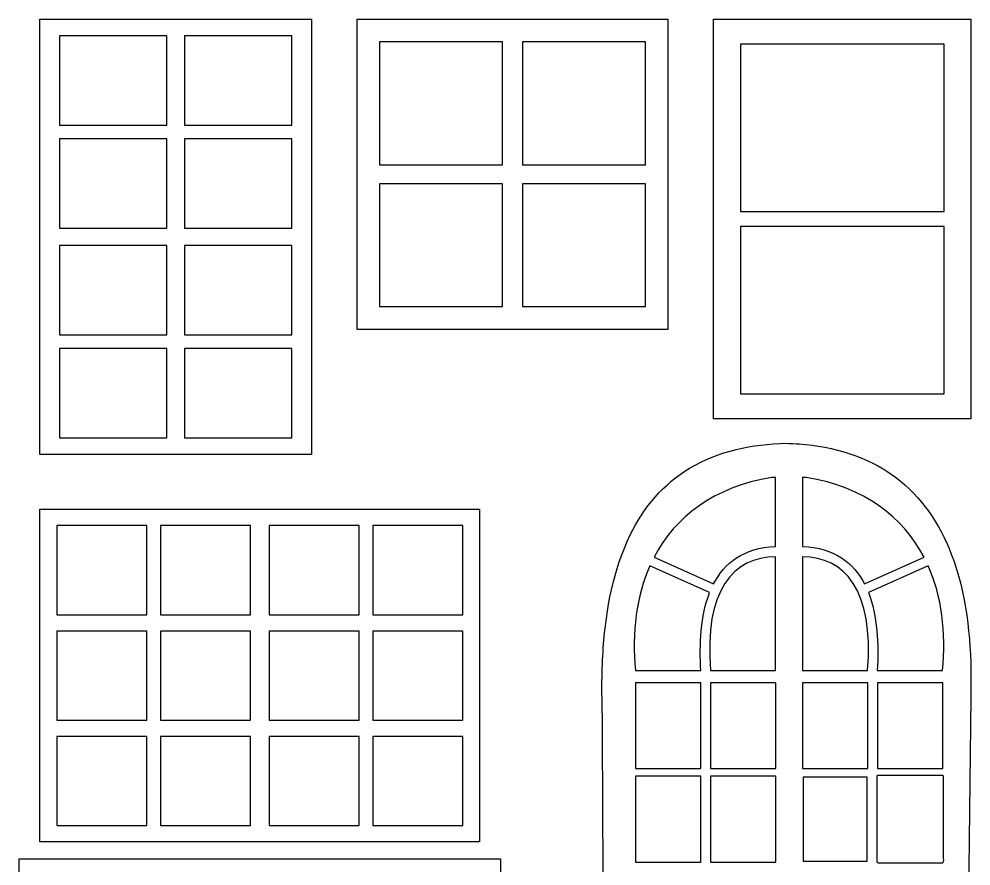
# Model space of a CAD drawing. Header units: centimetres. Extents: x -9.1 to 8.7, y -13.2 to 12.4.
# Drawn here: x -9.12 to 8.25, y -3.07 to 12.39 of the extents above; entities that cross this region are included whole.
import ezdxf

# ---------------------------------------------------------------- set-up
doc = ezdxf.new("R2010")
doc.units = ezdxf.units.CM
doc.header["$MEASUREMENT"] = 0
doc.layers.add('Layer 1', color=7, linetype='Continuous')

msp = doc.modelspace()

# ---------------------------------------------------------------- linework, layer by layer
at = {"layer": 'Layer 1'}
for points, knots in [([(-8.74325, 12.38612), (-8.74325, 12.38612), (-8.74325, 8.55933), (-8.74325, 8.55933), (-8.74325, 8.55933), (-8.74325, 8.55933), (-8.74325, 8.26489), (-8.74325, 8.26489), (-8.74325, 8.26489), (-8.74325, 8.26489), (-8.74325, 4.4381), (-8.74325, 4.4381), (-8.74325, 4.4381), (-8.74325, 4.4381), (-3.7903, 4.4381), (-3.7903, 4.4381), (-3.7903, 4.4381), (-3.7903, 4.4381), (-3.7903, 8.26489), (-3.7903, 8.26489), (-3.7903, 8.26489), (-3.7903, 8.26489), (-3.7903, 8.55933), (-3.7903, 8.55933), (-3.7903, 8.55933), (-3.7903, 8.55933), (-3.7903, 12.38612), (-3.7903, 12.38612), (-3.7903, 12.38612), (-3.7903, 12.38612), (-8.74325, 12.38612), (-8.74325, 12.38612)], [0, 0, 0, 0, 0.11111111, 0.11111111, 0.11111111, 0.11111111, 0.22222222, 0.22222222, 0.22222222, 0.22222222, 0.33333333, 0.33333333, 0.33333333, 0.33333333, 0.44444444, 0.44444444, 0.44444444, 0.44444444, 0.55555556, 0.55555556, 0.55555556, 0.55555556, 0.66666667, 0.66666667, 0.66666667, 0.66666667, 0.77777778, 0.77777778, 0.77777778, 0.77777778, 1, 1, 1, 1]), ([(-2.95418, 12.38612), (-2.95418, 12.38612), (-2.95418, 6.71893), (-2.95418, 6.71893), (-2.95418, 6.71893), (-2.95418, 6.71893), (2.71301, 6.71893), (2.71301, 6.71893), (2.71301, 6.71893), (2.71301, 6.71893), (2.71301, 12.38612), (2.71301, 12.38612), (2.71301, 12.38612), (2.71301, 12.38612), (-2.95418, 12.38612), (-2.95418, 12.38612)], [0, 0, 0, 0, 0.2, 0.2, 0.2, 0.2, 0.4, 0.4, 0.4, 0.4, 0.6, 0.6, 0.6, 0.6, 1, 1, 1, 1]), ([(3.54913, 12.38612), (3.54913, 12.38612), (3.54913, 12.18768), (3.54913, 12.18768), (3.54913, 12.18768), (3.54913, 12.18768), (3.54913, 8.86551), (3.54913, 8.86551), (3.54913, 8.86551), (3.54913, 8.86551), (3.54913, 8.61002), (3.54913, 8.61002), (3.54913, 8.61002), (3.54913, 8.61002), (3.54913, 5.28785), (3.54913, 5.28785), (3.54913, 5.28785), (3.54913, 5.28785), (3.54913, 5.08941), (3.54913, 5.08941), (3.54913, 5.08941), (3.54913, 5.08941), (3.74757, 5.08941), (3.74757, 5.08941), (3.74757, 5.08941), (3.74757, 5.08941), (8.04705, 5.08941), (8.04705, 5.08941), (8.04705, 5.08941), (8.04705, 5.08941), (8.24549, 5.08941), (8.24549, 5.08941), (8.24549, 5.08941), (8.24549, 5.08941), (8.24549, 5.28785), (8.24549, 5.28785), (8.24549, 5.28785), (8.24549, 5.28785), (8.24549, 8.61002), (8.24549, 8.61002), (8.24549, 8.61002), (8.24549, 8.61002), (8.24549, 8.86551), (8.24549, 8.86551), (8.24549, 8.86551), (8.24549, 8.86551), (8.24549, 12.18768), (8.24549, 12.18768), (8.24549, 12.18768), (8.24549, 12.18768), (8.24549, 12.38612), (8.24549, 12.38612), (8.24549, 12.38612), (8.24549, 12.38612), (8.04705, 12.38612), (8.04705, 12.38612), (8.04705, 12.38612), (8.04705, 12.38612), (3.74757, 12.38612), (3.74757, 12.38612), (3.74757, 12.38612), (3.74757, 12.38612), (3.54913, 12.38612), (3.54913, 12.38612)], [0, 0, 0, 0, 0.05882353, 0.05882353, 0.05882353, 0.05882353, 0.11764706, 0.11764706, 0.11764706, 0.11764706, 0.17647059, 0.17647059, 0.17647059, 0.17647059, 0.23529412, 0.23529412, 0.23529412, 0.23529412, 0.29411765, 0.29411765, 0.29411765, 0.29411765, 0.35294118, 0.35294118, 0.35294118, 0.35294118, 0.41176471, 0.41176471, 0.41176471, 0.41176471, 0.47058824, 0.47058824, 0.47058824, 0.47058824, 0.52941176, 0.52941176, 0.52941176, 0.52941176, 0.58823529, 0.58823529, 0.58823529, 0.58823529, 0.64705882, 0.64705882, 0.64705882, 0.64705882, 0.70588235, 0.70588235, 0.70588235, 0.70588235, 0.76470588, 0.76470588, 0.76470588, 0.76470588, 0.82352941, 0.82352941, 0.82352941, 0.82352941, 0.88235294, 0.88235294, 0.88235294, 0.88235294, 1, 1, 1, 1]), ([(-8.38737, 12.08127), (-8.38737, 12.08127), (-6.42759, 12.08127), (-6.42759, 12.08127), (-6.42759, 12.08127), (-6.42759, 12.08127), (-6.42759, 10.45058), (-6.42759, 10.45058), (-6.42759, 10.45058), (-6.42759, 10.45058), (-8.38737, 10.45058), (-8.38737, 10.45058), (-8.38737, 10.45058), (-8.38737, 10.45058), (-8.38737, 12.08127), (-8.38737, 12.08127)], [0, 0, 0, 0, 0.2, 0.2, 0.2, 0.2, 0.4, 0.4, 0.4, 0.4, 0.6, 0.6, 0.6, 0.6, 1, 1, 1, 1]), ([(-6.10596, 12.08127), (-6.10596, 12.08127), (-4.14618, 12.08127), (-4.14618, 12.08127), (-4.14618, 12.08127), (-4.14618, 12.08127), (-4.14618, 10.45058), (-4.14618, 10.45058), (-4.14618, 10.45058), (-4.14618, 10.45058), (-6.10596, 10.45058), (-6.10596, 10.45058), (-6.10596, 10.45058), (-6.10596, 10.45058), (-6.10596, 12.08127), (-6.10596, 12.08127)], [0, 0, 0, 0, 0.2, 0.2, 0.2, 0.2, 0.4, 0.4, 0.4, 0.4, 0.6, 0.6, 0.6, 0.6, 1, 1, 1, 1]), ([(-2.54704, 11.96708), (-2.54704, 11.96708), (-0.30459, 11.96708), (-0.30459, 11.96708), (-0.30459, 11.96708), (-0.30459, 11.96708), (-0.30459, 9.72463), (-0.30459, 9.72463), (-0.30459, 9.72463), (-0.30459, 9.72463), (-2.54704, 9.72463), (-2.54704, 9.72463), (-2.54704, 9.72463), (-2.54704, 9.72463), (-2.54704, 11.96708), (-2.54704, 11.96708)], [0, 0, 0, 0, 0.2, 0.2, 0.2, 0.2, 0.4, 0.4, 0.4, 0.4, 0.6, 0.6, 0.6, 0.6, 1, 1, 1, 1]), ([(0.06342, 11.96708), (0.06342, 11.96708), (2.30587, 11.96708), (2.30587, 11.96708), (2.30587, 11.96708), (2.30587, 11.96708), (2.30587, 9.72463), (2.30587, 9.72463), (2.30587, 9.72463), (2.30587, 9.72463), (0.06342, 9.72463), (0.06342, 9.72463), (0.06342, 9.72463), (0.06342, 9.72463), (0.06342, 11.96708), (0.06342, 11.96708)], [0, 0, 0, 0, 0.2, 0.2, 0.2, 0.2, 0.4, 0.4, 0.4, 0.4, 0.6, 0.6, 0.6, 0.6, 1, 1, 1, 1]), ([(4.04026, 11.92475), (4.04026, 11.92475), (7.75435, 11.92475), (7.75435, 11.92475), (7.75435, 11.92475), (7.75435, 11.92475), (7.75435, 8.87129), (7.75435, 8.87129), (7.75435, 8.87129), (7.75435, 8.87129), (4.04026, 8.87129), (4.04026, 8.87129), (4.04026, 8.87129), (4.04026, 8.87129), (4.04026, 11.92475), (4.04026, 11.92475)], [0, 0, 0, 0, 0.2, 0.2, 0.2, 0.2, 0.4, 0.4, 0.4, 0.4, 0.6, 0.6, 0.6, 0.6, 1, 1, 1, 1]), ([(-8.38737, 10.20066), (-8.38737, 10.20066), (-6.42759, 10.20066), (-6.42759, 10.20066), (-6.42759, 10.20066), (-6.42759, 10.20066), (-6.42759, 8.56997), (-6.42759, 8.56997), (-6.42759, 8.56997), (-6.42759, 8.56997), (-8.38737, 8.56997), (-8.38737, 8.56997), (-8.38737, 8.56997), (-8.38737, 8.56997), (-8.38737, 10.20066), (-8.38737, 10.20066)], [0, 0, 0, 0, 0.2, 0.2, 0.2, 0.2, 0.4, 0.4, 0.4, 0.4, 0.6, 0.6, 0.6, 0.6, 1, 1, 1, 1]), ([(-6.10596, 10.20066), (-6.10596, 10.20066), (-4.14618, 10.20066), (-4.14618, 10.20066), (-4.14618, 10.20066), (-4.14618, 10.20066), (-4.14618, 8.56997), (-4.14618, 8.56997), (-4.14618, 8.56997), (-4.14618, 8.56997), (-6.10596, 8.56997), (-6.10596, 8.56997), (-6.10596, 8.56997), (-6.10596, 8.56997), (-6.10596, 10.20066), (-6.10596, 10.20066)], [0, 0, 0, 0, 0.2, 0.2, 0.2, 0.2, 0.4, 0.4, 0.4, 0.4, 0.6, 0.6, 0.6, 0.6, 1, 1, 1, 1]), ([(-2.54704, 9.38068), (-2.54704, 9.38068), (-0.30459, 9.38068), (-0.30459, 9.38068), (-0.30459, 9.38068), (-0.30459, 9.38068), (-0.30459, 7.13823), (-0.30459, 7.13823), (-0.30459, 7.13823), (-0.30459, 7.13823), (-2.54704, 7.13823), (-2.54704, 7.13823), (-2.54704, 7.13823), (-2.54704, 7.13823), (-2.54704, 9.38068), (-2.54704, 9.38068)], [0, 0, 0, 0, 0.2, 0.2, 0.2, 0.2, 0.4, 0.4, 0.4, 0.4, 0.6, 0.6, 0.6, 0.6, 1, 1, 1, 1]), ([(0.06342, 9.38068), (0.06342, 9.38068), (2.30587, 9.38068), (2.30587, 9.38068), (2.30587, 9.38068), (2.30587, 9.38068), (2.30587, 7.13823), (2.30587, 7.13823), (2.30587, 7.13823), (2.30587, 7.13823), (0.06342, 7.13823), (0.06342, 7.13823), (0.06342, 7.13823), (0.06342, 7.13823), (0.06342, 9.38068), (0.06342, 9.38068)], [0, 0, 0, 0, 0.2, 0.2, 0.2, 0.2, 0.4, 0.4, 0.4, 0.4, 0.6, 0.6, 0.6, 0.6, 1, 1, 1, 1]), ([(4.05597, 8.60092), (4.05597, 8.60092), (5.75757, 8.60092), (5.75757, 8.60092), (5.75757, 8.60092), (5.75757, 8.60092), (5.75757, 8.59844), (5.75757, 8.59844), (5.75757, 8.59844), (5.75757, 8.59844), (6.03704, 8.59844), (6.03704, 8.59844), (6.03704, 8.59844), (6.03704, 8.59844), (6.03704, 8.60092), (6.03704, 8.60092), (6.03704, 8.60092), (6.03704, 8.60092), (7.73781, 8.60092), (7.73781, 8.60092), (7.73781, 8.60092), (7.73781, 8.60092), (7.73781, 8.59844), (7.73781, 8.59844), (7.73781, 8.59844), (7.73781, 8.59844), (7.75435, 8.59844), (7.75435, 8.59844), (7.75435, 8.59844), (7.75435, 8.59844), (7.75435, 5.54498), (7.75435, 5.54498), (7.75435, 5.54498), (7.75435, 5.54498), (4.04026, 5.54498), (4.04026, 5.54498), (4.04026, 5.54498), (4.04026, 5.54498), (4.04026, 8.59844), (4.04026, 8.59844), (4.04026, 8.59844), (4.04026, 8.59844), (4.05597, 8.59844), (4.05597, 8.59844), (4.05597, 8.59844), (4.05597, 8.59844), (4.05597, 8.60092), (4.05597, 8.60092)], [0, 0, 0, 0, 0.07692308, 0.07692308, 0.07692308, 0.07692308, 0.15384615, 0.15384615, 0.15384615, 0.15384615, 0.23076923, 0.23076923, 0.23076923, 0.23076923, 0.30769231, 0.30769231, 0.30769231, 0.30769231, 0.38461538, 0.38461538, 0.38461538, 0.38461538, 0.46153846, 0.46153846, 0.46153846, 0.46153846, 0.53846154, 0.53846154, 0.53846154, 0.53846154, 0.61538462, 0.61538462, 0.61538462, 0.61538462, 0.69230769, 0.69230769, 0.69230769, 0.69230769, 0.76923077, 0.76923077, 0.76923077, 0.76923077, 0.84615385, 0.84615385, 0.84615385, 0.84615385, 1, 1, 1, 1]), ([(-8.38737, 8.25448), (-8.38737, 8.25448), (-6.42759, 8.25448), (-6.42759, 8.25448), (-6.42759, 8.25448), (-6.42759, 8.25448), (-6.42759, 6.62379), (-6.42759, 6.62379), (-6.42759, 6.62379), (-6.42759, 6.62379), (-8.38737, 6.62379), (-8.38737, 6.62379), (-8.38737, 6.62379), (-8.38737, 6.62379), (-8.38737, 8.25448), (-8.38737, 8.25448)], [0, 0, 0, 0, 0.2, 0.2, 0.2, 0.2, 0.4, 0.4, 0.4, 0.4, 0.6, 0.6, 0.6, 0.6, 1, 1, 1, 1]), ([(-6.10596, 8.25448), (-6.10596, 8.25448), (-4.14597, 8.25448), (-4.14597, 8.25448), (-4.14597, 8.25448), (-4.14597, 8.25448), (-4.14597, 6.62379), (-4.14597, 6.62379), (-4.14597, 6.62379), (-4.14597, 6.62379), (-6.10596, 6.62379), (-6.10596, 6.62379), (-6.10596, 6.62379), (-6.10596, 6.62379), (-6.10596, 8.25448), (-6.10596, 8.25448)], [0, 0, 0, 0, 0.2, 0.2, 0.2, 0.2, 0.4, 0.4, 0.4, 0.4, 0.6, 0.6, 0.6, 0.6, 1, 1, 1, 1]), ([(-8.38737, 6.37362), (-8.38737, 6.37362), (-6.42759, 6.37362), (-6.42759, 6.37362), (-6.42759, 6.37362), (-6.42759, 6.37362), (-6.42759, 4.74293), (-6.42759, 4.74293), (-6.42759, 4.74293), (-6.42759, 4.74293), (-8.38737, 4.74293), (-8.38737, 4.74293), (-8.38737, 4.74293), (-8.38737, 4.74293), (-8.38737, 6.37362), (-8.38737, 6.37362)], [0, 0, 0, 0, 0.2, 0.2, 0.2, 0.2, 0.4, 0.4, 0.4, 0.4, 0.6, 0.6, 0.6, 0.6, 1, 1, 1, 1]), ([(-6.10596, 6.37362), (-6.10596, 6.37362), (-4.14597, 6.37362), (-4.14597, 6.37362), (-4.14597, 6.37362), (-4.14597, 6.37362), (-4.14597, 4.74293), (-4.14597, 4.74293), (-4.14597, 4.74293), (-4.14597, 4.74293), (-6.10596, 4.74293), (-6.10596, 4.74293), (-6.10596, 4.74293), (-6.10596, 4.74293), (-6.10596, 6.37362), (-6.10596, 6.37362)], [0, 0, 0, 0, 0.2, 0.2, 0.2, 0.2, 0.4, 0.4, 0.4, 0.4, 0.6, 0.6, 0.6, 0.6, 1, 1, 1, 1]), ([(4.8696, 4.64085), (4.26021, 4.62734), (3.63891, 4.504), (3.11214, 4.18613), (3.11214, 4.18613), (2.63817, 3.90442), (2.26828, 3.46621), (2.02973, 2.97139), (2.02973, 2.97139), (1.71802, 2.33189), (1.58968, 1.61976), (1.53696, 0.91468), (1.53696, 0.91468), (1.50579, 0.50279), (1.50928, 0.08942), (1.51923, -0.32319), (1.51923, -0.32319), (1.52845, -1.98067), (1.53782, -3.63815), (1.54128, -5.29565), (1.54128, -5.29565), (1.56623, -5.32616), (1.62186, -5.30158), (1.65891, -5.30949), (1.65891, -5.30949), (1.65891, -5.30949), (8.16893, -5.30949), (8.16893, -5.30949), (8.16893, -5.30949), (8.19946, -5.28465), (8.17556, -5.22904), (8.18385, -5.19208), (8.18385, -5.19208), (8.20404, -3.3433), (8.22694, -1.49455), (8.24547, 0.35424), (8.24547, 0.35424), (8.24223, 1.12003), (8.16013, 1.89714), (7.88719, 2.61701), (7.88719, 2.61701), (7.67971, 3.16465), (7.34042, 3.67274), (6.86576, 4.0231), (6.86576, 4.0231), (6.36311, 4.40109), (5.73741, 4.58385), (5.11566, 4.62939), (5.11566, 4.62939), (5.03375, 4.63498), (4.95174, 4.64148), (4.8696, 4.64085)], [0, 0, 0, 0, 0.07142857, 0.07142857, 0.07142857, 0.07142857, 0.14285714, 0.14285714, 0.14285714, 0.14285714, 0.21428571, 0.21428571, 0.21428571, 0.21428571, 0.28571429, 0.28571429, 0.28571429, 0.28571429, 0.35714286, 0.35714286, 0.35714286, 0.35714286, 0.42857143, 0.42857143, 0.42857143, 0.42857143, 0.5, 0.5, 0.5, 0.5, 0.57142857, 0.57142857, 0.57142857, 0.57142857, 0.64285714, 0.64285714, 0.64285714, 0.64285714, 0.71428571, 0.71428571, 0.71428571, 0.71428571, 0.78571429, 0.78571429, 0.78571429, 0.78571429, 0.85714286, 0.85714286, 0.85714286, 0.85714286, 1, 1, 1, 1]), ([(4.61186, 4.0177), (4.63518, 4.01813), (4.65812, 4.0177), (4.68062, 4.01662), (4.68062, 4.01662), (4.68062, 4.01662), (4.68062, 2.75907), (4.68062, 2.75907), (4.68062, 2.75907), (4.09385, 2.73033), (3.7467, 2.45703), (3.54805, 2.073), (3.54805, 2.073), (3.54805, 2.073), (2.46218, 2.56101), (2.46218, 2.56101), (2.46218, 2.56101), (2.84795, 3.30352), (3.55138, 3.84168), (4.61186, 4.0177)], [0, 0, 0, 0, 0.16666667, 0.16666667, 0.16666667, 0.16666667, 0.33333333, 0.33333333, 0.33333333, 0.33333333, 0.5, 0.5, 0.5, 0.5, 0.66666667, 0.66666667, 0.66666667, 0.66666667, 1, 1, 1, 1]), ([(5.20539, 4.0177), (5.21685, 4.01791), (5.22833, 4.01791), (5.23999, 4.0177), (5.23999, 4.0177), (6.30048, 3.84168), (7.0039, 3.30352), (7.38967, 2.56101), (7.38967, 2.56101), (7.38967, 2.56101), (6.3038, 2.073), (6.3038, 2.073), (6.3038, 2.073), (6.10515, 2.45704), (5.75799, 2.73034), (5.17123, 2.75907), (5.17123, 2.75907), (5.17123, 2.75907), (5.17123, 4.01662), (5.17123, 4.01662), (5.17123, 4.01662), (5.18248, 4.01715), (5.19393, 4.01752), (5.20539, 4.0177)], [0, 0, 0, 0, 0.14285714, 0.14285714, 0.14285714, 0.14285714, 0.28571429, 0.28571429, 0.28571429, 0.28571429, 0.42857143, 0.42857143, 0.42857143, 0.42857143, 0.57142857, 0.57142857, 0.57142857, 0.57142857, 0.71428571, 0.71428571, 0.71428571, 0.71428571, 1, 1, 1, 1]), ([(-0.72003, 3.43645), (-0.72003, 3.43645), (-4.59672, 3.43645), (-4.59672, 3.43645), (-4.59672, 3.43645), (-4.59672, 3.43645), (-4.86657, 3.43645), (-4.86657, 3.43645), (-4.86657, 3.43645), (-4.86657, 3.43645), (-8.74326, 3.43645), (-8.74326, 3.43645), (-8.74326, 3.43645), (-8.74326, 3.43645), (-8.74326, 1.51078), (-8.74326, 1.51078), (-8.74326, 1.51078), (-8.74326, 1.51078), (-8.74326, -0.71008), (-8.74326, -0.71008), (-8.74326, -0.71008), (-8.74326, -0.71008), (-8.74326, -2.63575), (-8.74326, -2.63575), (-8.74326, -2.63575), (-8.74326, -2.63575), (-4.86657, -2.63575), (-4.86657, -2.63575), (-4.86657, -2.63575), (-4.86657, -2.63575), (-4.59672, -2.63575), (-4.59672, -2.63575), (-4.59672, -2.63575), (-4.59672, -2.63575), (-0.72003, -2.63575), (-0.72003, -2.63575), (-0.72003, -2.63575), (-0.72003, -2.63575), (-0.72003, -0.71008), (-0.72003, -0.71008), (-0.72003, -0.71008), (-0.72003, -0.71008), (-0.72003, 1.51078), (-0.72003, 1.51078), (-0.72003, 1.51078), (-0.72003, 1.51078), (-0.72003, 3.43645), (-0.72003, 3.43645)], [0, 0, 0, 0, 0.07692308, 0.07692308, 0.07692308, 0.07692308, 0.15384615, 0.15384615, 0.15384615, 0.15384615, 0.23076923, 0.23076923, 0.23076923, 0.23076923, 0.30769231, 0.30769231, 0.30769231, 0.30769231, 0.38461538, 0.38461538, 0.38461538, 0.38461538, 0.46153846, 0.46153846, 0.46153846, 0.46153846, 0.53846154, 0.53846154, 0.53846154, 0.53846154, 0.61538462, 0.61538462, 0.61538462, 0.61538462, 0.69230769, 0.69230769, 0.69230769, 0.69230769, 0.76923077, 0.76923077, 0.76923077, 0.76923077, 0.84615385, 0.84615385, 0.84615385, 0.84615385, 1, 1, 1, 1]), ([(-6.79572, 3.13856), (-6.79572, 3.13856), (-6.79572, 1.51078), (-6.79572, 1.51078), (-6.79572, 1.51078), (-6.79572, 1.51078), (-8.43646, 1.51078), (-8.43646, 1.51078), (-8.43646, 1.51078), (-8.43646, 1.51078), (-8.43646, 3.13856), (-8.43646, 3.13856), (-8.43646, 3.13856), (-8.43646, 3.13856), (-6.79572, 3.13856), (-6.79572, 3.13856)], [0, 0, 0, 0, 0.2, 0.2, 0.2, 0.2, 0.4, 0.4, 0.4, 0.4, 0.6, 0.6, 0.6, 0.6, 1, 1, 1, 1]), ([(-4.90331, 3.13856), (-4.90331, 3.13856), (-4.90331, 1.51078), (-4.90331, 1.51078), (-4.90331, 1.51078), (-4.90331, 1.51078), (-6.54405, 1.51078), (-6.54405, 1.51078), (-6.54405, 1.51078), (-6.54405, 1.51078), (-6.54405, 3.13856), (-6.54405, 3.13856), (-6.54405, 3.13856), (-6.54405, 3.13856), (-4.90331, 3.13856), (-4.90331, 3.13856)], [0, 0, 0, 0, 0.2, 0.2, 0.2, 0.2, 0.4, 0.4, 0.4, 0.4, 0.6, 0.6, 0.6, 0.6, 1, 1, 1, 1]), ([(-2.91903, 3.13856), (-2.91903, 3.13856), (-2.91903, 1.51078), (-2.91903, 1.51078), (-2.91903, 1.51078), (-2.91903, 1.51078), (-4.55977, 1.51078), (-4.55977, 1.51078), (-4.55977, 1.51078), (-4.55977, 1.51078), (-4.55977, 3.13856), (-4.55977, 3.13856), (-4.55977, 3.13856), (-4.55977, 3.13856), (-2.91903, 3.13856), (-2.91903, 3.13856)], [0, 0, 0, 0, 0.2, 0.2, 0.2, 0.2, 0.4, 0.4, 0.4, 0.4, 0.6, 0.6, 0.6, 0.6, 1, 1, 1, 1]), ([(-1.02663, 3.13856), (-1.02663, 3.13856), (-1.02663, 1.51078), (-1.02663, 1.51078), (-1.02663, 1.51078), (-1.02663, 1.51078), (-2.66737, 1.51078), (-2.66737, 1.51078), (-2.66737, 1.51078), (-2.66737, 1.51078), (-2.66737, 3.13856), (-2.66737, 3.13856), (-2.66737, 3.13856), (-2.66737, 3.13856), (-1.02663, 3.13856), (-1.02663, 3.13856)], [0, 0, 0, 0, 0.2, 0.2, 0.2, 0.2, 0.4, 0.4, 0.4, 0.4, 0.6, 0.6, 0.6, 0.6, 1, 1, 1, 1]), ([(4.68062, 2.56793), (4.68062, 2.56793), (4.68062, 0.49155), (4.68062, 0.49155), (4.68062, 0.49155), (4.68062, 0.49155), (3.49378, 0.49155), (3.49378, 0.49155), (3.49378, 0.49155), (3.36908, 1.96727), (3.9221, 2.57276), (4.68062, 2.56793)], [0, 0, 0, 0, 0.25, 0.25, 0.25, 0.25, 0.5, 0.5, 0.5, 0.5, 1, 1, 1, 1]), ([(5.17123, 2.56793), (5.92975, 2.57276), (6.48278, 1.96727), (6.35807, 0.49155), (6.35807, 0.49155), (6.35807, 0.49155), (5.17123, 0.49155), (5.17123, 0.49155), (5.17123, 0.49155), (5.17123, 0.49155), (5.17123, 2.56793), (5.17123, 2.56793)], [0, 0, 0, 0, 0.25, 0.25, 0.25, 0.25, 0.5, 0.5, 0.5, 0.5, 1, 1, 1, 1]), ([(2.38694, 2.40511), (2.38694, 2.40511), (3.47692, 1.91558), (3.47692, 1.91558), (3.47692, 1.91558), (3.3107, 1.49132), (3.29009, 0.96779), (3.3154, 0.49154), (3.3154, 0.49154), (3.3154, 0.49154), (2.12402, 0.49154), (2.12402, 0.49154), (2.12402, 0.49154), (2.05681, 1.19091), (2.13953, 1.84858), (2.38695, 2.40511), (2.38695, 2.40511), (2.38695, 2.40511), (2.38694, 2.40511), (2.38694, 2.40511)], [0, 0, 0, 0, 0.16666667, 0.16666667, 0.16666667, 0.16666667, 0.33333333, 0.33333333, 0.33333333, 0.33333333, 0.5, 0.5, 0.5, 0.5, 0.66666667, 0.66666667, 0.66666667, 0.66666667, 1, 1, 1, 1]), ([(7.46492, 2.40511), (7.71234, 1.84858), (7.79505, 1.19092), (7.72785, 0.49154), (7.72785, 0.49154), (7.72785, 0.49154), (6.53646, 0.49154), (6.53646, 0.49154), (6.53646, 0.49154), (6.56177, 0.96779), (6.54116, 1.49131), (6.37494, 1.91558), (6.37494, 1.91558), (6.37494, 1.91558), (7.46492, 2.40511), (7.46492, 2.40511)], [0, 0, 0, 0, 0.2, 0.2, 0.2, 0.2, 0.4, 0.4, 0.4, 0.4, 0.6, 0.6, 0.6, 0.6, 1, 1, 1, 1]), ([(-6.79572, 1.21288), (-6.79572, 1.21288), (-6.79572, -0.41219), (-6.79572, -0.41219), (-6.79572, -0.41219), (-6.79572, -0.41219), (-8.43646, -0.41219), (-8.43646, -0.41219), (-8.43646, -0.41219), (-8.43646, -0.41219), (-8.43646, 1.21288), (-8.43646, 1.21288), (-8.43646, 1.21288), (-8.43646, 1.21288), (-6.79572, 1.21288), (-6.79572, 1.21288)], [0, 0, 0, 0, 0.2, 0.2, 0.2, 0.2, 0.4, 0.4, 0.4, 0.4, 0.6, 0.6, 0.6, 0.6, 1, 1, 1, 1]), ([(-4.90331, 1.21288), (-4.90331, 1.21288), (-4.90331, -0.41219), (-4.90331, -0.41219), (-4.90331, -0.41219), (-4.90331, -0.41219), (-6.54405, -0.41219), (-6.54405, -0.41219), (-6.54405, -0.41219), (-6.54405, -0.41219), (-6.54405, 1.21288), (-6.54405, 1.21288), (-6.54405, 1.21288), (-6.54405, 1.21288), (-4.90331, 1.21288), (-4.90331, 1.21288)], [0, 0, 0, 0, 0.2, 0.2, 0.2, 0.2, 0.4, 0.4, 0.4, 0.4, 0.6, 0.6, 0.6, 0.6, 1, 1, 1, 1]), ([(-2.91903, 1.21288), (-2.91903, 1.21288), (-2.91903, -0.41219), (-2.91903, -0.41219), (-2.91903, -0.41219), (-2.91903, -0.41219), (-4.55977, -0.41219), (-4.55977, -0.41219), (-4.55977, -0.41219), (-4.55977, -0.41219), (-4.55977, 1.21288), (-4.55977, 1.21288), (-4.55977, 1.21288), (-4.55977, 1.21288), (-2.91903, 1.21288), (-2.91903, 1.21288)], [0, 0, 0, 0, 0.2, 0.2, 0.2, 0.2, 0.4, 0.4, 0.4, 0.4, 0.6, 0.6, 0.6, 0.6, 1, 1, 1, 1]), ([(-1.02663, 1.21288), (-1.02663, 1.21288), (-1.02663, -0.41219), (-1.02663, -0.41219), (-1.02663, -0.41219), (-1.02663, -0.41219), (-2.66737, -0.41219), (-2.66737, -0.41219), (-2.66737, -0.41219), (-2.66737, -0.41219), (-2.66737, 1.21288), (-2.66737, 1.21288), (-2.66737, 1.21288), (-2.66737, 1.21288), (-1.02663, 1.21288), (-1.02663, 1.21288)], [0, 0, 0, 0, 0.2, 0.2, 0.2, 0.2, 0.4, 0.4, 0.4, 0.4, 0.6, 0.6, 0.6, 0.6, 1, 1, 1, 1]), ([(2.12401, 0.26776), (2.12401, 0.26776), (3.31539, 0.26776), (3.31539, 0.26776), (3.31539, 0.26776), (3.31539, 0.26776), (3.31539, -1.29769), (3.31539, -1.29769), (3.31539, -1.29769), (3.31539, -1.29769), (2.12401, -1.29769), (2.12401, -1.29769), (2.12401, -1.29769), (2.12401, -1.29769), (2.12401, 0.26776), (2.12401, 0.26776)], [0, 0, 0, 0, 0.2, 0.2, 0.2, 0.2, 0.4, 0.4, 0.4, 0.4, 0.6, 0.6, 0.6, 0.6, 1, 1, 1, 1]), ([(3.49378, 0.26776), (3.49378, 0.26776), (4.68538, 0.26776), (4.68538, 0.26776), (4.68538, 0.26776), (4.68538, 0.26776), (4.68538, -1.29769), (4.68538, -1.29769), (4.68538, -1.29769), (4.68538, -1.29769), (3.49378, -1.29769), (3.49378, -1.29769), (3.49378, -1.29769), (3.49378, -1.29769), (3.49378, 0.26776), (3.49378, 0.26776)], [0, 0, 0, 0, 0.2, 0.2, 0.2, 0.2, 0.4, 0.4, 0.4, 0.4, 0.6, 0.6, 0.6, 0.6, 1, 1, 1, 1]), ([(5.17123, 0.26776), (5.17123, 0.26776), (6.36283, 0.26776), (6.36283, 0.26776), (6.36283, 0.26776), (6.36283, 0.26776), (6.36283, -1.29769), (6.36283, -1.29769), (6.36283, -1.29769), (6.36283, -1.29769), (5.17123, -1.29769), (5.17123, -1.29769), (5.17123, -1.29769), (5.17123, -1.29769), (5.17123, 0.26776), (5.17123, 0.26776)], [0, 0, 0, 0, 0.2, 0.2, 0.2, 0.2, 0.4, 0.4, 0.4, 0.4, 0.6, 0.6, 0.6, 0.6, 1, 1, 1, 1]), ([(6.54121, 0.26776), (6.54121, 0.26776), (7.7326, 0.26776), (7.7326, 0.26776), (7.7326, 0.26776), (7.7326, 0.26776), (7.7326, -1.29769), (7.7326, -1.29769), (7.7326, -1.29769), (7.7326, -1.29769), (6.54121, -1.29769), (6.54121, -1.29769), (6.54121, -1.29769), (6.54121, -1.29769), (6.54121, 0.26776), (6.54121, 0.26776)], [0, 0, 0, 0, 0.2, 0.2, 0.2, 0.2, 0.4, 0.4, 0.4, 0.4, 0.6, 0.6, 0.6, 0.6, 1, 1, 1, 1]), ([(-6.79572, -0.71008), (-6.79572, -0.71008), (-6.79572, -2.33786), (-6.79572, -2.33786), (-6.79572, -2.33786), (-6.79572, -2.33786), (-8.43646, -2.33786), (-8.43646, -2.33786), (-8.43646, -2.33786), (-8.43646, -2.33786), (-8.43646, -0.71008), (-8.43646, -0.71008), (-8.43646, -0.71008), (-8.43646, -0.71008), (-6.79572, -0.71008), (-6.79572, -0.71008)], [0, 0, 0, 0, 0.2, 0.2, 0.2, 0.2, 0.4, 0.4, 0.4, 0.4, 0.6, 0.6, 0.6, 0.6, 1, 1, 1, 1]), ([(-4.90331, -0.71008), (-4.90331, -0.71008), (-4.90331, -2.33786), (-4.90331, -2.33786), (-4.90331, -2.33786), (-4.90331, -2.33786), (-6.54405, -2.33786), (-6.54405, -2.33786), (-6.54405, -2.33786), (-6.54405, -2.33786), (-6.54405, -0.71008), (-6.54405, -0.71008), (-6.54405, -0.71008), (-6.54405, -0.71008), (-4.90331, -0.71008), (-4.90331, -0.71008)], [0, 0, 0, 0, 0.2, 0.2, 0.2, 0.2, 0.4, 0.4, 0.4, 0.4, 0.6, 0.6, 0.6, 0.6, 1, 1, 1, 1]), ([(-2.91903, -0.71008), (-2.91903, -0.71008), (-2.91903, -2.33786), (-2.91903, -2.33786), (-2.91903, -2.33786), (-2.91903, -2.33786), (-4.55977, -2.33786), (-4.55977, -2.33786), (-4.55977, -2.33786), (-4.55977, -2.33786), (-4.55977, -0.71008), (-4.55977, -0.71008), (-4.55977, -0.71008), (-4.55977, -0.71008), (-2.91903, -0.71008), (-2.91903, -0.71008)], [0, 0, 0, 0, 0.2, 0.2, 0.2, 0.2, 0.4, 0.4, 0.4, 0.4, 0.6, 0.6, 0.6, 0.6, 1, 1, 1, 1]), ([(-1.02663, -0.71008), (-1.02663, -0.71008), (-1.02663, -2.33786), (-1.02663, -2.33786), (-1.02663, -2.33786), (-1.02663, -2.33786), (-2.66737, -2.33786), (-2.66737, -2.33786), (-2.66737, -2.33786), (-2.66737, -2.33786), (-2.66737, -0.71008), (-2.66737, -0.71008), (-2.66737, -0.71008), (-2.66737, -0.71008), (-1.02663, -0.71008), (-1.02663, -0.71008)], [0, 0, 0, 0, 0.2, 0.2, 0.2, 0.2, 0.4, 0.4, 0.4, 0.4, 0.6, 0.6, 0.6, 0.6, 1, 1, 1, 1]), ([(2.12401, -1.43759), (2.12401, -1.43759), (3.31539, -1.43759), (3.31539, -1.43759), (3.31539, -1.43759), (3.31539, -1.43759), (3.31539, -3.00326), (3.31539, -3.00326), (3.31539, -3.00326), (3.31539, -3.00326), (2.12401, -3.00326), (2.12401, -3.00326), (2.12401, -3.00326), (2.12401, -3.00326), (2.12401, -1.43759), (2.12401, -1.43759)], [0, 0, 0, 0, 0.2, 0.2, 0.2, 0.2, 0.4, 0.4, 0.4, 0.4, 0.6, 0.6, 0.6, 0.6, 1, 1, 1, 1]), ([(3.49378, -1.43759), (3.49378, -1.43759), (4.68538, -1.43759), (4.68538, -1.43759), (4.68538, -1.43759), (4.68538, -1.43759), (4.68538, -3.00326), (4.68538, -3.00326), (4.68538, -3.00326), (4.68538, -3.00326), (3.49378, -3.00326), (3.49378, -3.00326), (3.49378, -3.00326), (3.49378, -3.00326), (3.49378, -1.43759), (3.49378, -1.43759)], [0, 0, 0, 0, 0.2, 0.2, 0.2, 0.2, 0.4, 0.4, 0.4, 0.4, 0.6, 0.6, 0.6, 0.6, 1, 1, 1, 1]), ([(5.18507, -1.45143), (5.18507, -1.45143), (6.349, -1.45143), (6.349, -1.45143), (6.349, -1.45143), (6.349, -1.9641), (6.349, -2.47676), (6.349, -2.98942), (6.349, -2.98942), (6.349, -2.98942), (5.18507, -2.98942), (5.18507, -2.98942), (5.18507, -2.98942), (5.18507, -2.98942), (5.18507, -1.45143), (5.18507, -1.45143)], [0, 0, 0, 0, 0.2, 0.2, 0.2, 0.2, 0.4, 0.4, 0.4, 0.4, 0.6, 0.6, 0.6, 0.6, 1, 1, 1, 1]), ([(7.70017, -1.42181), (7.71871, -1.4214), (7.73553, -1.42425), (7.74644, -1.43759), (7.74644, -1.43759), (7.74644, -1.43759), (7.74644, -2.89947), (7.74644, -2.89947), (7.74644, -2.89947), (7.73853, -2.93652), (7.76311, -2.99214), (7.7326, -3.0171), (7.7326, -3.0171), (7.7326, -3.0171), (6.645, -3.0171), (6.645, -3.0171), (6.645, -3.0171), (6.60796, -3.00919), (6.55233, -3.03377), (6.52738, -3.00326), (6.52738, -3.00326), (6.52738, -3.00326), (6.52738, -1.8735), (6.52738, -1.8735), (6.52738, -1.8735), (6.5297, -1.72539), (6.52275, -1.57556), (6.53084, -1.42852), (6.53084, -1.42852), (6.53084, -1.42852), (6.53495, -1.42658), (6.53495, -1.42658), (6.53495, -1.42658), (6.53495, -1.42658), (6.54122, -1.42377), (6.54122, -1.42377), (6.54122, -1.42377), (6.90375, -1.42377), (7.26629, -1.42377), (7.62882, -1.42377), (7.62882, -1.42377), (7.64966, -1.42822), (7.67634, -1.42235), (7.70017, -1.42183), (7.70017, -1.42183), (7.70017, -1.42183), (7.70017, -1.42181), (7.70017, -1.42181)], [0, 0, 0, 0, 0.07692308, 0.07692308, 0.07692308, 0.07692308, 0.15384615, 0.15384615, 0.15384615, 0.15384615, 0.23076923, 0.23076923, 0.23076923, 0.23076923, 0.30769231, 0.30769231, 0.30769231, 0.30769231, 0.38461538, 0.38461538, 0.38461538, 0.38461538, 0.46153846, 0.46153846, 0.46153846, 0.46153846, 0.53846154, 0.53846154, 0.53846154, 0.53846154, 0.61538462, 0.61538462, 0.61538462, 0.61538462, 0.69230769, 0.69230769, 0.69230769, 0.69230769, 0.76923077, 0.76923077, 0.76923077, 0.76923077, 0.84615385, 0.84615385, 0.84615385, 0.84615385, 1, 1, 1, 1]), ([(-9.12467, -2.944), (-9.12467, -2.944), (-9.12467, -3.37658), (-9.12467, -3.37658), (-9.12467, -3.37658), (-9.12467, -3.37658), (-8.9179, -3.37658), (-8.9179, -3.37658), (-8.9179, -3.37658), (-8.9179, -3.37658), (-8.9179, -3.68069), (-8.9179, -3.68069), (-8.9179, -3.68069), (-8.9179, -3.68069), (-8.53896, -3.68069), (-8.53896, -3.68069), (-8.53896, -3.68069), (-8.53896, -3.68069), (-8.53896, -3.85968), (-8.53896, -3.85968), (-8.53896, -3.85968), (-8.53896, -3.85968), (-0.92432, -3.85968), (-0.92432, -3.85968), (-0.92432, -3.85968), (-0.92432, -3.85968), (-0.92432, -3.68069), (-0.92432, -3.68069), (-0.92432, -3.68069), (-0.92432, -3.68069), (-0.54525, -3.68069), (-0.54525, -3.68069), (-0.54525, -3.68069), (-0.54525, -3.68069), (-0.54525, -3.37658), (-0.54525, -3.37658), (-0.54525, -3.37658), (-0.54525, -3.37658), (-0.33861, -3.37658), (-0.33861, -3.37658), (-0.33861, -3.37658), (-0.33861, -3.37658), (-0.33861, -2.944), (-0.33861, -2.944), (-0.33861, -2.944), (-0.33861, -2.944), (-9.12467, -2.944), (-9.12467, -2.944)], [0, 0, 0, 0, 0.07692308, 0.07692308, 0.07692308, 0.07692308, 0.15384615, 0.15384615, 0.15384615, 0.15384615, 0.23076923, 0.23076923, 0.23076923, 0.23076923, 0.30769231, 0.30769231, 0.30769231, 0.30769231, 0.38461538, 0.38461538, 0.38461538, 0.38461538, 0.46153846, 0.46153846, 0.46153846, 0.46153846, 0.53846154, 0.53846154, 0.53846154, 0.53846154, 0.61538462, 0.61538462, 0.61538462, 0.61538462, 0.69230769, 0.69230769, 0.69230769, 0.69230769, 0.76923077, 0.76923077, 0.76923077, 0.76923077, 0.84615385, 0.84615385, 0.84615385, 0.84615385, 1, 1, 1, 1])]:
    msp.add_open_spline(points, degree=3, knots=knots, dxfattribs=at)

doc.saveas('drawing.dxf')
